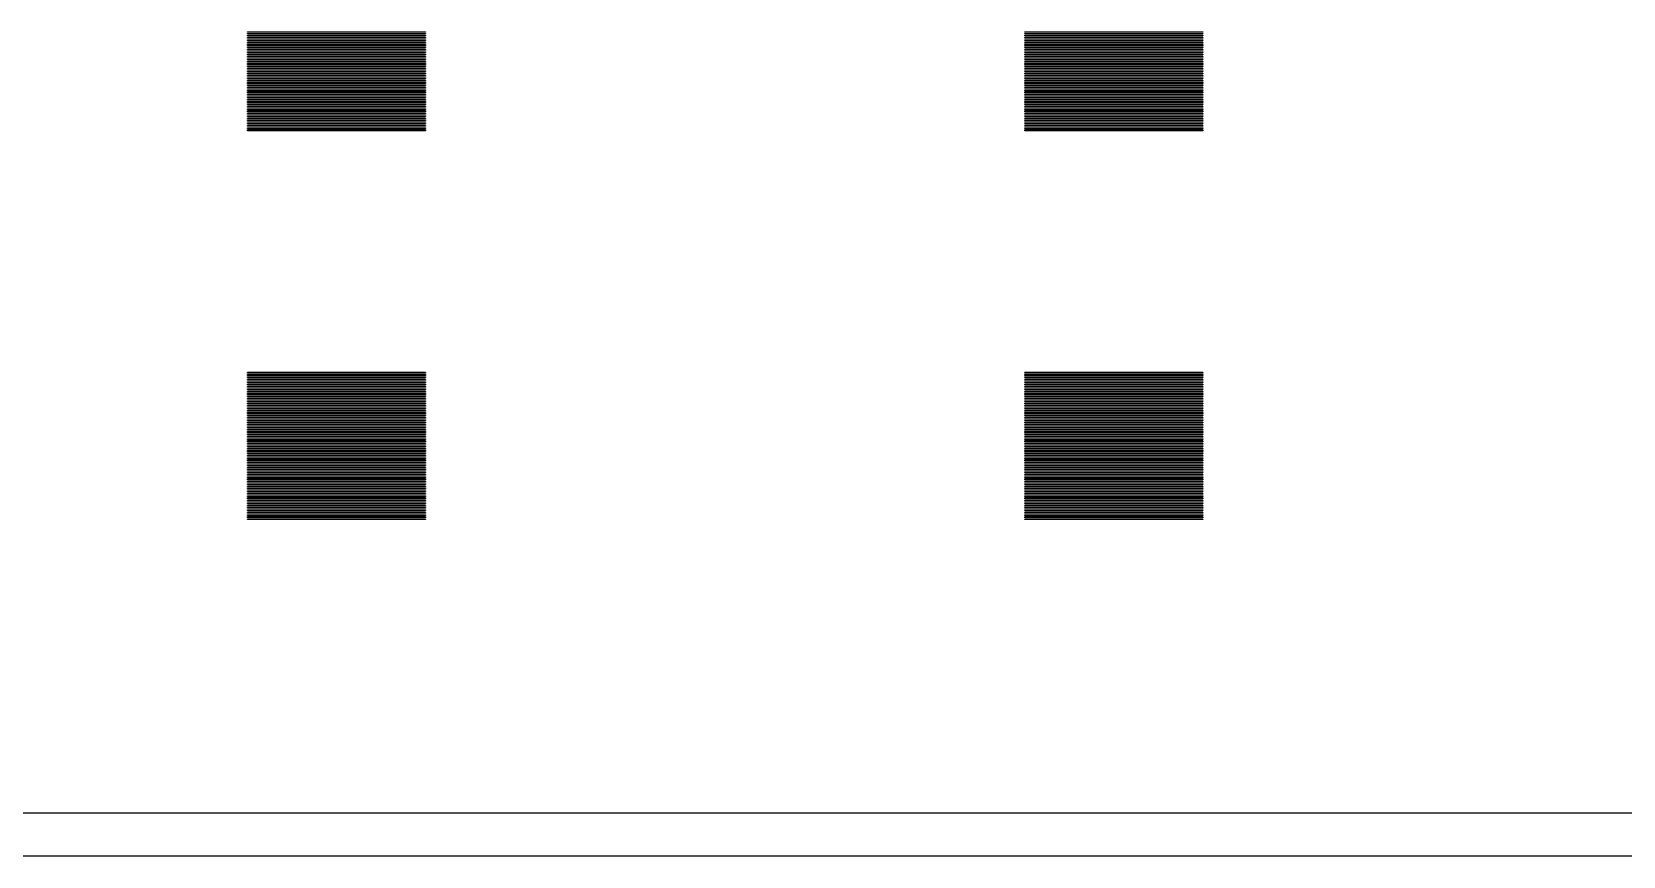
# Model space of a CAD drawing. Extents: x -17 to 130, y -40 to 112.
# Drawn here: x 19.95 to 56.79, y -5 to 14.09 of the extents above; entities that cross this region are included whole.
import ezdxf

# ---------------------------------------------------------------- set-up
doc = ezdxf.new("R2010")
doc.units = 0

msp = doc.modelspace()

# ---------------------------------------------------------------- linework, layer by layer
for p, q in [((24.94, 14.075), (24.94, 14.085)), ((24.94, 14.085), (29.06, 14.085)), ((29.06, 14.075), (24.94, 14.075)), ((24.94, 14.035), (24.94, 14.045)), ((24.94, 14.045), (29.06, 14.045)), ((29.06, 14.035), (24.94, 14.035)), ((24.94, 13.995), (24.94, 14.005)), ((24.94, 14.005), (29.06, 14.005)), ((29.06, 14.085), (29.06, 14.075)), ((29.06, 14.045), (29.06, 14.035)), ((29.06, 14.005), (29.06, 13.995)), ((42.94, 14.075), (42.94, 14.085)), ((42.94, 14.085), (47.06, 14.085)), ((47.06, 14.075), (42.94, 14.075)), ((42.94, 14.035), (42.94, 14.045)), ((42.94, 14.045), (47.06, 14.045)), ((47.06, 14.035), (42.94, 14.035)), ((42.94, 13.995), (42.94, 14.005)), ((42.94, 14.005), (47.06, 14.005)), ((47.06, 14.085), (47.06, 14.075)), ((47.06, 14.045), (47.06, 14.035)), ((47.06, 14.005), (47.06, 13.995)), ((29.06, 13.995), (24.94, 13.995)), ((24.94, 13.955), (24.94, 13.965)), ((24.94, 13.965), (29.06, 13.965)), ((29.06, 13.955), (24.94, 13.955)), ((24.94, 13.915), (24.94, 13.925)), ((24.94, 13.925), (29.06, 13.925)), ((29.06, 13.915), (24.94, 13.915)), ((24.94, 13.875), (24.94, 13.885)), ((24.94, 13.885), (29.06, 13.885)), ((29.06, 13.875), (24.94, 13.875)), ((24.94, 13.835), (24.94, 13.845)), ((24.94, 13.845), (29.06, 13.845)), ((29.06, 13.835), (24.94, 13.835)), ((24.94, 13.795), (24.94, 13.805)), ((24.94, 13.805), (29.06, 13.805)), ((29.06, 13.795), (24.94, 13.795)), ((24.94, 13.755), (24.94, 13.765)), ((24.94, 13.765), (29.06, 13.765)), ((29.06, 13.755), (24.94, 13.755)), ((24.94, 13.715), (24.94, 13.725)), ((24.94, 13.725), (29.06, 13.725)), ((29.06, 13.715), (24.94, 13.715)), ((24.94, 13.675), (24.94, 13.685)), ((24.94, 13.685), (29.06, 13.685)), ((29.06, 13.675), (24.94, 13.675)), ((24.94, 13.635), (24.94, 13.645)), ((24.94, 13.645), (29.06, 13.645)), ((29.06, 13.635), (24.94, 13.635)), ((29.06, 13.965), (29.06, 13.955)), ((29.06, 13.925), (29.06, 13.915)), ((29.06, 13.885), (29.06, 13.875)), ((29.06, 13.845), (29.06, 13.835)), ((29.06, 13.805), (29.06, 13.795)), ((29.06, 13.765), (29.06, 13.755)), ((29.06, 13.725), (29.06, 13.715)), ((29.06, 13.685), (29.06, 13.675)), ((29.06, 13.645), (29.06, 13.635)), ((47.06, 13.995), (42.94, 13.995)), ((42.94, 13.955), (42.94, 13.965)), ((42.94, 13.965), (47.06, 13.965)), ((47.06, 13.955), (42.94, 13.955)), ((42.94, 13.915), (42.94, 13.925)), ((42.94, 13.925), (47.06, 13.925)), ((47.06, 13.915), (42.94, 13.915)), ((42.94, 13.875), (42.94, 13.885)), ((42.94, 13.885), (47.06, 13.885)), ((47.06, 13.875), (42.94, 13.875)), ((42.94, 13.835), (42.94, 13.845)), ((42.94, 13.845), (47.06, 13.845)), ((47.06, 13.835), (42.94, 13.835)), ((42.94, 13.795), (42.94, 13.805)), ((42.94, 13.805), (47.06, 13.805)), ((47.06, 13.795), (42.94, 13.795)), ((42.94, 13.755), (42.94, 13.765)), ((42.94, 13.765), (47.06, 13.765)), ((47.06, 13.755), (42.94, 13.755)), ((42.94, 13.715), (42.94, 13.725)), ((42.94, 13.725), (47.06, 13.725)), ((47.06, 13.715), (42.94, 13.715)), ((42.94, 13.675), (42.94, 13.685)), ((42.94, 13.685), (47.06, 13.685)), ((47.06, 13.675), (42.94, 13.675)), ((42.94, 13.635), (42.94, 13.645)), ((42.94, 13.645), (47.06, 13.645)), ((47.06, 13.635), (42.94, 13.635)), ((47.06, 13.965), (47.06, 13.955)), ((47.06, 13.925), (47.06, 13.915)), ((47.06, 13.885), (47.06, 13.875)), ((47.06, 13.845), (47.06, 13.835)), ((47.06, 13.805), (47.06, 13.795)), ((47.06, 13.765), (47.06, 13.755)), ((47.06, 13.725), (47.06, 13.715)), ((47.06, 13.685), (47.06, 13.675)), ((47.06, 13.645), (47.06, 13.635)), ((24.94, 13.595), (24.94, 13.605)), ((24.94, 13.605), (29.06, 13.605)), ((29.06, 13.595), (24.94, 13.595)), ((24.94, 13.555), (24.94, 13.565)), ((24.94, 13.565), (29.06, 13.565)), ((29.06, 13.555), (24.94, 13.555)), ((24.94, 13.515), (24.94, 13.525)), ((24.94, 13.525), (29.06, 13.525)), ((29.06, 13.515), (24.94, 13.515)), ((24.94, 13.475), (24.94, 13.485)), ((24.94, 13.485), (29.06, 13.485)), ((29.06, 13.475), (24.94, 13.475)), ((24.94, 13.435), (24.94, 13.445)), ((24.94, 13.445), (29.06, 13.445)), ((29.06, 13.435), (24.94, 13.435)), ((24.94, 13.395), (24.94, 13.405)), ((24.94, 13.405), (29.06, 13.405)), ((29.06, 13.395), (24.94, 13.395)), ((24.94, 13.355), (24.94, 13.365)), ((24.94, 13.365), (29.06, 13.365)), ((29.06, 13.355), (24.94, 13.355)), ((24.94, 13.315), (24.94, 13.325)), ((24.94, 13.325), (29.06, 13.325)), ((29.06, 13.315), (24.94, 13.315)), ((24.94, 13.275), (24.94, 13.285)), ((24.94, 13.285), (29.06, 13.285)), ((29.06, 13.275), (24.94, 13.275)), ((29.06, 13.605), (29.06, 13.595)), ((29.06, 13.565), (29.06, 13.555)), ((29.06, 13.525), (29.06, 13.515)), ((29.06, 13.485), (29.06, 13.475)), ((29.06, 13.445), (29.06, 13.435)), ((29.06, 13.405), (29.06, 13.395)), ((29.06, 13.365), (29.06, 13.355)), ((29.06, 13.325), (29.06, 13.315)), ((29.06, 13.285), (29.06, 13.275)), ((42.94, 13.595), (42.94, 13.605)), ((42.94, 13.605), (47.06, 13.605)), ((47.06, 13.595), (42.94, 13.595)), ((42.94, 13.555), (42.94, 13.565)), ((42.94, 13.565), (47.06, 13.565)), ((47.06, 13.555), (42.94, 13.555)), ((42.94, 13.515), (42.94, 13.525)), ((42.94, 13.525), (47.06, 13.525)), ((47.06, 13.515), (42.94, 13.515)), ((42.94, 13.475), (42.94, 13.485)), ((42.94, 13.485), (47.06, 13.485)), ((47.06, 13.475), (42.94, 13.475)), ((42.94, 13.435), (42.94, 13.445)), ((42.94, 13.445), (47.06, 13.445)), ((47.06, 13.435), (42.94, 13.435)), ((42.94, 13.395), (42.94, 13.405)), ((42.94, 13.405), (47.06, 13.405)), ((47.06, 13.395), (42.94, 13.395)), ((42.94, 13.355), (42.94, 13.365)), ((42.94, 13.365), (47.06, 13.365)), ((47.06, 13.355), (42.94, 13.355)), ((42.94, 13.315), (42.94, 13.325)), ((42.94, 13.325), (47.06, 13.325)), ((47.06, 13.315), (42.94, 13.315)), ((42.94, 13.275), (42.94, 13.285)), ((42.94, 13.285), (47.06, 13.285)), ((47.06, 13.275), (42.94, 13.275)), ((47.06, 13.605), (47.06, 13.595)), ((47.06, 13.565), (47.06, 13.555)), ((47.06, 13.525), (47.06, 13.515)), ((47.06, 13.485), (47.06, 13.475)), ((47.06, 13.445), (47.06, 13.435)), ((47.06, 13.405), (47.06, 13.395)), ((47.06, 13.365), (47.06, 13.355)), ((47.06, 13.325), (47.06, 13.315)), ((47.06, 13.285), (47.06, 13.275)), ((24.94, 13.235), (24.94, 13.245)), ((24.94, 13.245), (29.06, 13.245)), ((29.06, 13.235), (24.94, 13.235)), ((24.94, 13.195), (24.94, 13.205)), ((24.94, 13.205), (29.06, 13.205)), ((29.06, 13.195), (24.94, 13.195)), ((24.94, 13.155), (24.94, 13.165)), ((24.94, 13.165), (29.06, 13.165)), ((29.06, 13.155), (24.94, 13.155)), ((24.94, 13.115), (24.94, 13.125)), ((24.94, 13.125), (29.06, 13.125)), ((29.06, 13.115), (24.94, 13.115)), ((24.94, 13.075), (24.94, 13.085)), ((24.94, 13.085), (29.06, 13.085)), ((29.06, 13.075), (24.94, 13.075)), ((24.94, 13.035), (24.94, 13.045)), ((24.94, 13.045), (29.06, 13.045)), ((29.06, 13.035), (24.94, 13.035)), ((24.94, 12.995), (24.94, 13.005)), ((24.94, 13.005), (29.06, 13.005)), ((29.06, 12.995), (24.94, 12.995)), ((24.94, 12.955), (24.94, 12.965)), ((24.94, 12.965), (29.06, 12.965)), ((29.06, 12.955), (24.94, 12.955)), ((24.94, 12.915), (24.94, 12.925)), ((24.94, 12.925), (29.06, 12.925)), ((29.06, 12.915), (24.94, 12.915)), ((29.06, 13.245), (29.06, 13.235)), ((29.06, 13.205), (29.06, 13.195)), ((29.06, 13.165), (29.06, 13.155)), ((29.06, 13.125), (29.06, 13.115)), ((29.06, 13.085), (29.06, 13.075)), ((29.06, 13.045), (29.06, 13.035)), ((29.06, 13.005), (29.06, 12.995)), ((29.06, 12.965), (29.06, 12.955)), ((29.06, 12.925), (29.06, 12.915)), ((42.94, 13.235), (42.94, 13.245)), ((42.94, 13.245), (47.06, 13.245)), ((47.06, 13.235), (42.94, 13.235)), ((42.94, 13.195), (42.94, 13.205)), ((42.94, 13.205), (47.06, 13.205)), ((47.06, 13.195), (42.94, 13.195)), ((42.94, 13.155), (42.94, 13.165)), ((42.94, 13.165), (47.06, 13.165)), ((47.06, 13.155), (42.94, 13.155)), ((42.94, 13.115), (42.94, 13.125)), ((42.94, 13.125), (47.06, 13.125)), ((47.06, 13.115), (42.94, 13.115)), ((42.94, 13.075), (42.94, 13.085)), ((42.94, 13.085), (47.06, 13.085)), ((47.06, 13.075), (42.94, 13.075)), ((42.94, 13.035), (42.94, 13.045)), ((42.94, 13.045), (47.06, 13.045)), ((47.06, 13.035), (42.94, 13.035)), ((42.94, 12.995), (42.94, 13.005)), ((42.94, 13.005), (47.06, 13.005)), ((47.06, 12.995), (42.94, 12.995)), ((42.94, 12.955), (42.94, 12.965)), ((42.94, 12.965), (47.06, 12.965)), ((47.06, 12.955), (42.94, 12.955)), ((42.94, 12.915), (42.94, 12.925)), ((42.94, 12.925), (47.06, 12.925)), ((47.06, 12.915), (42.94, 12.915)), ((47.06, 13.245), (47.06, 13.235)), ((47.06, 13.205), (47.06, 13.195)), ((47.06, 13.165), (47.06, 13.155)), ((47.06, 13.125), (47.06, 13.115)), ((47.06, 13.085), (47.06, 13.075)), ((47.06, 13.045), (47.06, 13.035)), ((47.06, 13.005), (47.06, 12.995)), ((47.06, 12.965), (47.06, 12.955)), ((47.06, 12.925), (47.06, 12.915)), ((24.94, 12.875), (24.94, 12.885)), ((24.94, 12.885), (29.06, 12.885)), ((29.06, 12.875), (24.94, 12.875)), ((24.94, 12.835), (24.94, 12.845)), ((24.94, 12.845), (29.06, 12.845)), ((29.06, 12.835), (24.94, 12.835)), ((24.94, 12.795), (24.94, 12.805)), ((24.94, 12.805), (29.06, 12.805)), ((29.06, 12.795), (24.94, 12.795)), ((24.94, 12.755), (24.94, 12.765)), ((24.94, 12.765), (29.06, 12.765)), ((29.06, 12.755), (24.94, 12.755)), ((24.94, 12.715), (24.94, 12.725)), ((24.94, 12.725), (29.06, 12.725)), ((29.06, 12.715), (24.94, 12.715)), ((24.94, 12.675), (24.94, 12.685)), ((24.94, 12.685), (29.06, 12.685)), ((29.06, 12.675), (24.94, 12.675)), ((24.94, 12.635), (24.94, 12.645)), ((24.94, 12.645), (29.06, 12.645)), ((29.06, 12.635), (24.94, 12.635)), ((24.94, 12.595), (24.94, 12.605)), ((24.94, 12.605), (29.06, 12.605)), ((29.06, 12.595), (24.94, 12.595)), ((24.94, 12.555), (24.94, 12.565)), ((24.94, 12.565), (29.06, 12.565)), ((29.06, 12.555), (24.94, 12.555)), ((29.06, 12.885), (29.06, 12.875)), ((29.06, 12.845), (29.06, 12.835)), ((29.06, 12.805), (29.06, 12.795)), ((29.06, 12.765), (29.06, 12.755)), ((29.06, 12.725), (29.06, 12.715)), ((29.06, 12.685), (29.06, 12.675)), ((29.06, 12.645), (29.06, 12.635)), ((29.06, 12.605), (29.06, 12.595)), ((29.06, 12.565), (29.06, 12.555)), ((42.94, 12.875), (42.94, 12.885)), ((42.94, 12.885), (47.06, 12.885)), ((47.06, 12.875), (42.94, 12.875)), ((42.94, 12.835), (42.94, 12.845)), ((42.94, 12.845), (47.06, 12.845)), ((47.06, 12.835), (42.94, 12.835)), ((42.94, 12.795), (42.94, 12.805)), ((42.94, 12.805), (47.06, 12.805)), ((47.06, 12.795), (42.94, 12.795)), ((42.94, 12.755), (42.94, 12.765)), ((42.94, 12.765), (47.06, 12.765)), ((47.06, 12.755), (42.94, 12.755)), ((42.94, 12.715), (42.94, 12.725)), ((42.94, 12.725), (47.06, 12.725)), ((47.06, 12.715), (42.94, 12.715)), ((42.94, 12.675), (42.94, 12.685)), ((42.94, 12.685), (47.06, 12.685)), ((47.06, 12.675), (42.94, 12.675)), ((42.94, 12.635), (42.94, 12.645)), ((42.94, 12.645), (47.06, 12.645)), ((47.06, 12.635), (42.94, 12.635)), ((42.94, 12.595), (42.94, 12.605)), ((42.94, 12.605), (47.06, 12.605)), ((47.06, 12.595), (42.94, 12.595)), ((42.94, 12.555), (42.94, 12.565)), ((42.94, 12.565), (47.06, 12.565)), ((47.06, 12.555), (42.94, 12.555)), ((47.06, 12.885), (47.06, 12.875)), ((47.06, 12.845), (47.06, 12.835)), ((47.06, 12.805), (47.06, 12.795)), ((47.06, 12.765), (47.06, 12.755)), ((47.06, 12.725), (47.06, 12.715)), ((47.06, 12.685), (47.06, 12.675)), ((47.06, 12.645), (47.06, 12.635)), ((47.06, 12.605), (47.06, 12.595)), ((47.06, 12.565), (47.06, 12.555)), ((24.94, 12.515), (24.94, 12.525)), ((24.94, 12.525), (29.06, 12.525)), ((29.06, 12.515), (24.94, 12.515)), ((24.94, 12.475), (24.94, 12.485)), ((24.94, 12.485), (29.06, 12.485)), ((29.06, 12.475), (24.94, 12.475)), ((24.94, 12.435), (24.94, 12.445)), ((24.94, 12.445), (29.06, 12.445)), ((29.06, 12.435), (24.94, 12.435)), ((24.94, 12.395), (24.94, 12.405)), ((24.94, 12.405), (29.06, 12.405)), ((29.06, 12.395), (24.94, 12.395)), ((24.94, 12.355), (24.94, 12.365)), ((24.94, 12.365), (29.06, 12.365)), ((29.06, 12.355), (24.94, 12.355)), ((24.94, 12.315), (24.94, 12.325)), ((24.94, 12.325), (29.06, 12.325)), ((29.06, 12.315), (24.94, 12.315)), ((24.94, 12.275), (24.94, 12.285)), ((24.94, 12.285), (29.06, 12.285)), ((29.06, 12.275), (24.94, 12.275)), ((24.94, 12.235), (24.94, 12.245)), ((24.94, 12.245), (29.06, 12.245)), ((29.06, 12.235), (24.94, 12.235)), ((24.94, 12.195), (24.94, 12.205)), ((24.94, 12.205), (29.06, 12.205)), ((29.06, 12.195), (24.94, 12.195)), ((24.94, 12.155), (24.94, 12.165)), ((24.94, 12.165), (29.06, 12.165)), ((29.06, 12.525), (29.06, 12.515)), ((29.06, 12.485), (29.06, 12.475)), ((29.06, 12.445), (29.06, 12.435)), ((29.06, 12.405), (29.06, 12.395)), ((29.06, 12.365), (29.06, 12.355)), ((29.06, 12.325), (29.06, 12.315)), ((29.06, 12.285), (29.06, 12.275)), ((29.06, 12.245), (29.06, 12.235)), ((29.06, 12.205), (29.06, 12.195)), ((29.06, 12.165), (29.06, 12.155)), ((42.94, 12.515), (42.94, 12.525)), ((42.94, 12.525), (47.06, 12.525)), ((47.06, 12.515), (42.94, 12.515)), ((42.94, 12.475), (42.94, 12.485)), ((42.94, 12.485), (47.06, 12.485)), ((47.06, 12.475), (42.94, 12.475)), ((42.94, 12.435), (42.94, 12.445)), ((42.94, 12.445), (47.06, 12.445)), ((47.06, 12.435), (42.94, 12.435)), ((42.94, 12.395), (42.94, 12.405)), ((42.94, 12.405), (47.06, 12.405)), ((47.06, 12.395), (42.94, 12.395)), ((42.94, 12.355), (42.94, 12.365)), ((42.94, 12.365), (47.06, 12.365)), ((47.06, 12.355), (42.94, 12.355)), ((42.94, 12.315), (42.94, 12.325)), ((42.94, 12.325), (47.06, 12.325)), ((47.06, 12.315), (42.94, 12.315)), ((42.94, 12.275), (42.94, 12.285)), ((42.94, 12.285), (47.06, 12.285)), ((47.06, 12.275), (42.94, 12.275)), ((42.94, 12.235), (42.94, 12.245)), ((42.94, 12.245), (47.06, 12.245)), ((47.06, 12.235), (42.94, 12.235)), ((42.94, 12.195), (42.94, 12.205)), ((42.94, 12.205), (47.06, 12.205)), ((47.06, 12.195), (42.94, 12.195)), ((42.94, 12.155), (42.94, 12.165)), ((42.94, 12.165), (47.06, 12.165)), ((47.06, 12.525), (47.06, 12.515)), ((47.06, 12.485), (47.06, 12.475)), ((47.06, 12.445), (47.06, 12.435)), ((47.06, 12.405), (47.06, 12.395)), ((47.06, 12.365), (47.06, 12.355)), ((47.06, 12.325), (47.06, 12.315)), ((47.06, 12.285), (47.06, 12.275)), ((47.06, 12.245), (47.06, 12.235)), ((47.06, 12.205), (47.06, 12.195)), ((47.06, 12.165), (47.06, 12.155)), ((29.06, 12.155), (24.94, 12.155)), ((24.94, 12.115), (24.94, 12.125)), ((24.94, 12.125), (29.06, 12.125)), ((29.06, 12.115), (24.94, 12.115)), ((24.94, 12.075), (24.94, 12.085)), ((24.94, 12.085), (29.06, 12.085)), ((29.06, 12.075), (24.94, 12.075)), ((24.94, 12.035), (24.94, 12.045)), ((24.94, 12.045), (29.06, 12.045)), ((29.06, 12.035), (24.94, 12.035)), ((24.94, 11.995), (24.94, 12.005)), ((24.94, 12.005), (29.06, 12.005)), ((29.06, 11.995), (24.94, 11.995)), ((24.94, 11.955), (24.94, 11.965)), ((24.94, 11.965), (29.06, 11.965)), ((29.06, 11.955), (24.94, 11.955)), ((24.94, 11.915), (24.94, 11.925)), ((24.94, 11.925), (29.06, 11.925)), ((29.06, 11.915), (24.94, 11.915)), ((24.94, 11.875), (24.94, 11.885)), ((24.94, 11.885), (29.06, 11.885)), ((29.06, 11.875), (24.94, 11.875)), ((24.94, 11.835), (24.94, 11.845)), ((24.94, 11.845), (29.06, 11.845)), ((29.06, 11.835), (24.94, 11.835)), ((24.94, 11.795), (24.94, 11.805)), ((24.94, 11.805), (29.06, 11.805)), ((29.06, 11.795), (24.94, 11.795)), ((29.06, 12.125), (29.06, 12.115)), ((29.06, 12.085), (29.06, 12.075)), ((29.06, 12.045), (29.06, 12.035)), ((29.06, 12.005), (29.06, 11.995)), ((29.06, 11.965), (29.06, 11.955)), ((29.06, 11.925), (29.06, 11.915)), ((29.06, 11.885), (29.06, 11.875)), ((29.06, 11.845), (29.06, 11.835)), ((29.06, 11.805), (29.06, 11.795)), ((47.06, 12.155), (42.94, 12.155)), ((42.94, 12.115), (42.94, 12.125)), ((42.94, 12.125), (47.06, 12.125)), ((47.06, 12.115), (42.94, 12.115)), ((42.94, 12.075), (42.94, 12.085)), ((42.94, 12.085), (47.06, 12.085)), ((47.06, 12.075), (42.94, 12.075)), ((42.94, 12.035), (42.94, 12.045)), ((42.94, 12.045), (47.06, 12.045)), ((47.06, 12.035), (42.94, 12.035)), ((42.94, 11.995), (42.94, 12.005)), ((42.94, 12.005), (47.06, 12.005)), ((47.06, 11.995), (42.94, 11.995)), ((42.94, 11.955), (42.94, 11.965)), ((42.94, 11.965), (47.06, 11.965)), ((47.06, 11.955), (42.94, 11.955)), ((42.94, 11.915), (42.94, 11.925)), ((42.94, 11.925), (47.06, 11.925)), ((47.06, 11.915), (42.94, 11.915)), ((42.94, 11.875), (42.94, 11.885)), ((42.94, 11.885), (47.06, 11.885)), ((47.06, 11.875), (42.94, 11.875)), ((42.94, 11.835), (42.94, 11.845)), ((42.94, 11.845), (47.06, 11.845)), ((47.06, 11.835), (42.94, 11.835)), ((42.94, 11.795), (42.94, 11.805)), ((42.94, 11.805), (47.06, 11.805)), ((47.06, 11.795), (42.94, 11.795)), ((47.06, 12.125), (47.06, 12.115)), ((47.06, 12.085), (47.06, 12.075)), ((47.06, 12.045), (47.06, 12.035)), ((47.06, 12.005), (47.06, 11.995)), ((47.06, 11.965), (47.06, 11.955)), ((47.06, 11.925), (47.06, 11.915)), ((47.06, 11.885), (47.06, 11.875)), ((47.06, 11.845), (47.06, 11.835)), ((47.06, 11.805), (47.06, 11.795)), ((24.94, 6.19499), (24.94, 6.20499)), ((24.94, 6.20499), (29.06, 6.20499)), ((29.06, 6.19499), (24.94, 6.19499)), ((24.94, 6.155), (24.94, 6.16499)), ((24.94, 6.16499), (29.06, 6.16499)), ((29.06, 6.155), (24.94, 6.155)), ((24.94, 6.11499), (24.94, 6.125)), ((24.94, 6.125), (29.06, 6.125)), ((29.06, 6.11499), (24.94, 6.11499)), ((24.94, 6.075), (24.94, 6.08499)), ((24.94, 6.08499), (29.06, 6.08499)), ((29.06, 6.075), (24.94, 6.075)), ((24.94, 6.03499), (24.94, 6.045)), ((24.94, 6.045), (29.06, 6.045)), ((29.06, 6.03499), (24.94, 6.03499)), ((24.94, 5.995), (24.94, 6.00499)), ((24.94, 6.00499), (29.06, 6.00499)), ((29.06, 5.995), (24.94, 5.995)), ((24.94, 5.95499), (24.94, 5.965)), ((24.94, 5.965), (29.06, 5.965)), ((29.06, 5.95499), (24.94, 5.95499)), ((24.94, 5.91499), (24.94, 5.92499)), ((24.94, 5.92499), (29.06, 5.92499)), ((29.06, 5.91499), (24.94, 5.91499)), ((29.06, 6.20499), (29.06, 6.19499)), ((29.06, 6.16499), (29.06, 6.155)), ((29.06, 6.125), (29.06, 6.11499)), ((29.06, 6.08499), (29.06, 6.075)), ((29.06, 6.045), (29.06, 6.03499)), ((29.06, 6.00499), (29.06, 5.995)), ((29.06, 5.965), (29.06, 5.95499)), ((29.06, 5.92499), (29.06, 5.91499)), ((42.94, 6.19499), (42.94, 6.20499)), ((42.94, 6.20499), (47.06, 6.20499)), ((47.06, 6.19499), (42.94, 6.19499)), ((42.94, 6.155), (42.94, 6.16499)), ((42.94, 6.16499), (47.06, 6.16499)), ((47.06, 6.155), (42.94, 6.155)), ((42.94, 6.11499), (42.94, 6.125)), ((42.94, 6.125), (47.06, 6.125)), ((47.06, 6.11499), (42.94, 6.11499)), ((42.94, 6.075), (42.94, 6.08499)), ((42.94, 6.08499), (47.06, 6.08499)), ((47.06, 6.075), (42.94, 6.075)), ((42.94, 6.03499), (42.94, 6.045)), ((42.94, 6.045), (47.06, 6.045)), ((47.06, 6.03499), (42.94, 6.03499)), ((42.94, 5.995), (42.94, 6.00499)), ((42.94, 6.00499), (47.06, 6.00499)), ((47.06, 5.995), (42.94, 5.995)), ((42.94, 5.95499), (42.94, 5.965)), ((42.94, 5.965), (47.06, 5.965)), ((47.06, 5.95499), (42.94, 5.95499)), ((42.94, 5.91499), (42.94, 5.92499)), ((42.94, 5.92499), (47.06, 5.92499)), ((47.06, 5.91499), (42.94, 5.91499)), ((47.06, 6.20499), (47.06, 6.19499)), ((47.06, 6.16499), (47.06, 6.155)), ((47.06, 6.125), (47.06, 6.11499)), ((47.06, 6.08499), (47.06, 6.075)), ((47.06, 6.045), (47.06, 6.03499)), ((47.06, 6.00499), (47.06, 5.995)), ((47.06, 5.965), (47.06, 5.95499)), ((47.06, 5.92499), (47.06, 5.91499)), ((24.94, 5.875), (24.94, 5.88499)), ((24.94, 5.88499), (29.06, 5.88499)), ((29.06, 5.875), (24.94, 5.875)), ((24.94, 5.83499), (24.94, 5.84499)), ((24.94, 5.84499), (29.06, 5.84499)), ((29.06, 5.83499), (24.94, 5.83499)), ((24.94, 5.795), (24.94, 5.80499)), ((24.94, 5.80499), (29.06, 5.80499)), ((29.06, 5.795), (24.94, 5.795)), ((24.94, 5.75499), (24.94, 5.765)), ((24.94, 5.765), (29.06, 5.765)), ((29.06, 5.75499), (24.94, 5.75499)), ((24.94, 5.715), (24.94, 5.72499)), ((24.94, 5.72499), (29.06, 5.72499)), ((29.06, 5.715), (24.94, 5.715)), ((24.94, 5.67499), (24.94, 5.685)), ((24.94, 5.685), (29.06, 5.685)), ((29.06, 5.67499), (24.94, 5.67499)), ((24.94, 5.63499), (24.94, 5.64499)), ((24.94, 5.64499), (29.06, 5.64499)), ((29.06, 5.63499), (24.94, 5.63499)), ((24.94, 5.59499), (24.94, 5.605)), ((24.94, 5.605), (29.06, 5.605)), ((29.06, 5.59499), (24.94, 5.59499)), ((24.94, 5.55499), (24.94, 5.56499)), ((24.94, 5.56499), (29.06, 5.56499)), ((29.06, 5.55499), (24.94, 5.55499)), ((29.06, 5.88499), (29.06, 5.875)), ((29.06, 5.84499), (29.06, 5.83499)), ((29.06, 5.80499), (29.06, 5.795)), ((29.06, 5.765), (29.06, 5.75499)), ((29.06, 5.72499), (29.06, 5.715)), ((29.06, 5.685), (29.06, 5.67499)), ((29.06, 5.64499), (29.06, 5.63499)), ((29.06, 5.605), (29.06, 5.59499)), ((29.06, 5.56499), (29.06, 5.55499)), ((42.94, 5.875), (42.94, 5.88499)), ((42.94, 5.88499), (47.06, 5.88499)), ((47.06, 5.875), (42.94, 5.875)), ((42.94, 5.83499), (42.94, 5.84499)), ((42.94, 5.84499), (47.06, 5.84499)), ((47.06, 5.83499), (42.94, 5.83499)), ((42.94, 5.795), (42.94, 5.80499)), ((42.94, 5.80499), (47.06, 5.80499)), ((47.06, 5.795), (42.94, 5.795)), ((42.94, 5.75499), (42.94, 5.765)), ((42.94, 5.765), (47.06, 5.765)), ((47.06, 5.75499), (42.94, 5.75499)), ((42.94, 5.715), (42.94, 5.72499)), ((42.94, 5.72499), (47.06, 5.72499)), ((47.06, 5.715), (42.94, 5.715)), ((42.94, 5.67499), (42.94, 5.685)), ((42.94, 5.685), (47.06, 5.685)), ((47.06, 5.67499), (42.94, 5.67499)), ((42.94, 5.63499), (42.94, 5.64499)), ((42.94, 5.64499), (47.06, 5.64499)), ((47.06, 5.63499), (42.94, 5.63499)), ((42.94, 5.59499), (42.94, 5.605)), ((42.94, 5.605), (47.06, 5.605)), ((47.06, 5.59499), (42.94, 5.59499)), ((42.94, 5.55499), (42.94, 5.56499)), ((42.94, 5.56499), (47.06, 5.56499)), ((47.06, 5.55499), (42.94, 5.55499)), ((47.06, 5.88499), (47.06, 5.875)), ((47.06, 5.84499), (47.06, 5.83499)), ((47.06, 5.80499), (47.06, 5.795)), ((47.06, 5.765), (47.06, 5.75499)), ((47.06, 5.72499), (47.06, 5.715)), ((47.06, 5.685), (47.06, 5.67499)), ((47.06, 5.64499), (47.06, 5.63499)), ((47.06, 5.605), (47.06, 5.59499)), ((47.06, 5.56499), (47.06, 5.55499)), ((24.94, 5.515), (24.94, 5.52499)), ((24.94, 5.52499), (29.06, 5.52499)), ((29.06, 5.515), (24.94, 5.515)), ((24.94, 5.47499), (24.94, 5.48499)), ((24.94, 5.48499), (29.06, 5.48499)), ((29.06, 5.47499), (24.94, 5.47499)), ((24.94, 5.435), (24.94, 5.44499)), ((24.94, 5.44499), (29.06, 5.44499)), ((29.06, 5.435), (24.94, 5.435)), ((24.94, 5.39499), (24.94, 5.405)), ((24.94, 5.405), (29.06, 5.405)), ((29.06, 5.39499), (24.94, 5.39499)), ((24.94, 5.355), (24.94, 5.36499)), ((24.94, 5.36499), (29.06, 5.36499)), ((29.06, 5.355), (24.94, 5.355)), ((24.94, 5.31499), (24.94, 5.325)), ((24.94, 5.325), (29.06, 5.325)), ((29.06, 5.31499), (24.94, 5.31499)), ((24.94, 5.27499), (24.94, 5.28499)), ((24.94, 5.28499), (29.06, 5.28499)), ((29.06, 5.27499), (24.94, 5.27499)), ((24.94, 5.23499), (24.94, 5.245)), ((24.94, 5.245), (29.06, 5.245)), ((29.06, 5.23499), (24.94, 5.23499)), ((24.94, 5.19499), (24.94, 5.20499)), ((24.94, 5.20499), (29.06, 5.20499)), ((29.06, 5.19499), (24.94, 5.19499)), ((24.94, 5.155), (24.94, 5.16499)), ((24.94, 5.16499), (29.06, 5.16499)), ((29.06, 5.52499), (29.06, 5.515)), ((29.06, 5.48499), (29.06, 5.47499)), ((29.06, 5.44499), (29.06, 5.435)), ((29.06, 5.405), (29.06, 5.39499)), ((29.06, 5.36499), (29.06, 5.355)), ((29.06, 5.325), (29.06, 5.31499)), ((29.06, 5.28499), (29.06, 5.27499)), ((29.06, 5.245), (29.06, 5.23499)), ((29.06, 5.20499), (29.06, 5.19499)), ((29.06, 5.16499), (29.06, 5.155)), ((42.94, 5.515), (42.94, 5.52499)), ((42.94, 5.52499), (47.06, 5.52499)), ((47.06, 5.515), (42.94, 5.515)), ((42.94, 5.47499), (42.94, 5.48499)), ((42.94, 5.48499), (47.06, 5.48499)), ((47.06, 5.47499), (42.94, 5.47499)), ((42.94, 5.435), (42.94, 5.44499)), ((42.94, 5.44499), (47.06, 5.44499)), ((47.06, 5.435), (42.94, 5.435)), ((42.94, 5.39499), (42.94, 5.405)), ((42.94, 5.405), (47.06, 5.405)), ((47.06, 5.39499), (42.94, 5.39499)), ((42.94, 5.355), (42.94, 5.36499)), ((42.94, 5.36499), (47.06, 5.36499)), ((47.06, 5.355), (42.94, 5.355)), ((42.94, 5.31499), (42.94, 5.325)), ((42.94, 5.325), (47.06, 5.325)), ((47.06, 5.31499), (42.94, 5.31499)), ((42.94, 5.27499), (42.94, 5.28499)), ((42.94, 5.28499), (47.06, 5.28499)), ((47.06, 5.27499), (42.94, 5.27499)), ((42.94, 5.23499), (42.94, 5.245)), ((42.94, 5.245), (47.06, 5.245)), ((47.06, 5.23499), (42.94, 5.23499)), ((42.94, 5.19499), (42.94, 5.20499)), ((42.94, 5.20499), (47.06, 5.20499)), ((47.06, 5.19499), (42.94, 5.19499)), ((42.94, 5.155), (42.94, 5.16499)), ((42.94, 5.16499), (47.06, 5.16499)), ((47.06, 5.52499), (47.06, 5.515)), ((47.06, 5.48499), (47.06, 5.47499)), ((47.06, 5.44499), (47.06, 5.435)), ((47.06, 5.405), (47.06, 5.39499)), ((47.06, 5.36499), (47.06, 5.355)), ((47.06, 5.325), (47.06, 5.31499)), ((47.06, 5.28499), (47.06, 5.27499)), ((47.06, 5.245), (47.06, 5.23499)), ((47.06, 5.20499), (47.06, 5.19499)), ((47.06, 5.16499), (47.06, 5.155)), ((29.06, 5.155), (24.94, 5.155)), ((24.94, 5.11499), (24.94, 5.125)), ((24.94, 5.125), (29.06, 5.125)), ((29.06, 5.11499), (24.94, 5.11499)), ((24.94, 5.075), (24.94, 5.08499)), ((24.94, 5.08499), (29.06, 5.08499)), ((29.06, 5.075), (24.94, 5.075)), ((24.94, 5.03499), (24.94, 5.045)), ((24.94, 5.045), (29.06, 5.045)), ((29.06, 5.03499), (24.94, 5.03499)), ((24.94, 4.995), (24.94, 5.00499)), ((24.94, 5.00499), (29.06, 5.00499)), ((29.06, 4.995), (24.94, 4.995)), ((24.94, 4.95499), (24.94, 4.965)), ((24.94, 4.965), (29.06, 4.965)), ((29.06, 4.95499), (24.94, 4.95499)), ((24.94, 4.91499), (24.94, 4.92499)), ((24.94, 4.92499), (29.06, 4.92499)), ((29.06, 4.91499), (24.94, 4.91499)), ((24.94, 4.875), (24.94, 4.88499)), ((24.94, 4.88499), (29.06, 4.88499)), ((29.06, 4.875), (24.94, 4.875)), ((24.94, 4.83499), (24.94, 4.84499)), ((24.94, 4.84499), (29.06, 4.84499)), ((29.06, 4.83499), (24.94, 4.83499)), ((24.94, 4.795), (24.94, 4.80499)), ((24.94, 4.80499), (29.06, 4.80499)), ((29.06, 4.795), (24.94, 4.795)), ((29.06, 5.125), (29.06, 5.11499)), ((29.06, 5.08499), (29.06, 5.075)), ((29.06, 5.045), (29.06, 5.03499)), ((29.06, 5.00499), (29.06, 4.995)), ((29.06, 4.965), (29.06, 4.95499)), ((29.06, 4.92499), (29.06, 4.91499)), ((29.06, 4.88499), (29.06, 4.875)), ((29.06, 4.84499), (29.06, 4.83499)), ((29.06, 4.80499), (29.06, 4.795)), ((47.06, 5.155), (42.94, 5.155)), ((42.94, 5.11499), (42.94, 5.125)), ((42.94, 5.125), (47.06, 5.125)), ((47.06, 5.11499), (42.94, 5.11499)), ((42.94, 5.075), (42.94, 5.08499)), ((42.94, 5.08499), (47.06, 5.08499)), ((47.06, 5.075), (42.94, 5.075)), ((42.94, 5.03499), (42.94, 5.045)), ((42.94, 5.045), (47.06, 5.045)), ((47.06, 5.03499), (42.94, 5.03499)), ((42.94, 4.995), (42.94, 5.00499)), ((42.94, 5.00499), (47.06, 5.00499)), ((47.06, 4.995), (42.94, 4.995)), ((42.94, 4.95499), (42.94, 4.965)), ((42.94, 4.965), (47.06, 4.965)), ((47.06, 4.95499), (42.94, 4.95499)), ((42.94, 4.91499), (42.94, 4.92499)), ((42.94, 4.92499), (47.06, 4.92499)), ((47.06, 4.91499), (42.94, 4.91499)), ((42.94, 4.875), (42.94, 4.88499)), ((42.94, 4.88499), (47.06, 4.88499)), ((47.06, 4.875), (42.94, 4.875)), ((42.94, 4.83499), (42.94, 4.84499)), ((42.94, 4.84499), (47.06, 4.84499)), ((47.06, 4.83499), (42.94, 4.83499)), ((42.94, 4.795), (42.94, 4.80499)), ((42.94, 4.80499), (47.06, 4.80499)), ((47.06, 4.795), (42.94, 4.795)), ((47.06, 5.125), (47.06, 5.11499)), ((47.06, 5.08499), (47.06, 5.075)), ((47.06, 5.045), (47.06, 5.03499)), ((47.06, 5.00499), (47.06, 4.995)), ((47.06, 4.965), (47.06, 4.95499)), ((47.06, 4.92499), (47.06, 4.91499)), ((47.06, 4.88499), (47.06, 4.875)), ((47.06, 4.84499), (47.06, 4.83499)), ((47.06, 4.80499), (47.06, 4.795)), ((24.94, 4.75499), (24.94, 4.765)), ((24.94, 4.765), (29.06, 4.765)), ((29.06, 4.75499), (24.94, 4.75499)), ((24.94, 4.715), (24.94, 4.72499)), ((24.94, 4.72499), (29.06, 4.72499)), ((29.06, 4.715), (24.94, 4.715)), ((24.94, 4.67499), (24.94, 4.685)), ((24.94, 4.685), (29.06, 4.685)), ((29.06, 4.67499), (24.94, 4.67499)), ((24.94, 4.63499), (24.94, 4.64499)), ((24.94, 4.64499), (29.06, 4.64499)), ((29.06, 4.63499), (24.94, 4.63499)), ((24.94, 4.59499), (24.94, 4.605)), ((24.94, 4.605), (29.06, 4.605)), ((29.06, 4.59499), (24.94, 4.59499)), ((24.94, 4.55499), (24.94, 4.56499)), ((24.94, 4.56499), (29.06, 4.56499)), ((29.06, 4.55499), (24.94, 4.55499)), ((24.94, 4.515), (24.94, 4.52499)), ((24.94, 4.52499), (29.06, 4.52499)), ((29.06, 4.515), (24.94, 4.515)), ((24.94, 4.47501), (24.94, 4.485)), ((24.94, 4.485), (29.06, 4.485)), ((29.06, 4.47501), (24.94, 4.47501)), ((24.94, 4.43501), (24.94, 4.44501)), ((24.94, 4.44501), (29.06, 4.44501)), ((29.06, 4.43501), (24.94, 4.43501)), ((29.06, 4.765), (29.06, 4.75499)), ((29.06, 4.72499), (29.06, 4.715)), ((29.06, 4.685), (29.06, 4.67499)), ((29.06, 4.64499), (29.06, 4.63499)), ((29.06, 4.605), (29.06, 4.59499)), ((29.06, 4.56499), (29.06, 4.55499)), ((29.06, 4.52499), (29.06, 4.515)), ((29.06, 4.485), (29.06, 4.47501)), ((29.06, 4.44501), (29.06, 4.43501)), ((42.94, 4.75499), (42.94, 4.765)), ((42.94, 4.765), (47.06, 4.765)), ((47.06, 4.75499), (42.94, 4.75499)), ((42.94, 4.715), (42.94, 4.72499)), ((42.94, 4.72499), (47.06, 4.72499)), ((47.06, 4.715), (42.94, 4.715)), ((42.94, 4.67499), (42.94, 4.685)), ((42.94, 4.685), (47.06, 4.685)), ((47.06, 4.67499), (42.94, 4.67499)), ((42.94, 4.63499), (42.94, 4.64499)), ((42.94, 4.64499), (47.06, 4.64499)), ((47.06, 4.63499), (42.94, 4.63499)), ((42.94, 4.59499), (42.94, 4.605)), ((42.94, 4.605), (47.06, 4.605)), ((47.06, 4.59499), (42.94, 4.59499)), ((42.94, 4.55499), (42.94, 4.56499)), ((42.94, 4.56499), (47.06, 4.56499)), ((47.06, 4.55499), (42.94, 4.55499)), ((42.94, 4.515), (42.94, 4.52499)), ((42.94, 4.52499), (47.06, 4.52499)), ((47.06, 4.515), (42.94, 4.515)), ((42.94, 4.47501), (42.94, 4.485)), ((42.94, 4.485), (47.06, 4.485)), ((47.06, 4.47501), (42.94, 4.47501)), ((42.94, 4.43501), (42.94, 4.44501)), ((42.94, 4.44501), (47.06, 4.44501)), ((47.06, 4.43501), (42.94, 4.43501)), ((47.06, 4.765), (47.06, 4.75499)), ((47.06, 4.72499), (47.06, 4.715)), ((47.06, 4.685), (47.06, 4.67499)), ((47.06, 4.64499), (47.06, 4.63499)), ((47.06, 4.605), (47.06, 4.59499)), ((47.06, 4.56499), (47.06, 4.55499)), ((47.06, 4.52499), (47.06, 4.515)), ((47.06, 4.485), (47.06, 4.47501)), ((47.06, 4.44501), (47.06, 4.43501)), ((24.94, 4.395), (24.94, 4.40501)), ((24.94, 4.40501), (29.06, 4.40501)), ((29.06, 4.395), (24.94, 4.395)), ((24.94, 4.35501), (24.94, 4.36501)), ((24.94, 4.36501), (29.06, 4.36501)), ((29.06, 4.35501), (24.94, 4.35501)), ((24.94, 4.315), (24.94, 4.32501)), ((24.94, 4.32501), (29.06, 4.32501)), ((29.06, 4.315), (24.94, 4.315)), ((24.94, 4.27501), (24.94, 4.285)), ((24.94, 4.285), (29.06, 4.285)), ((29.06, 4.27501), (24.94, 4.27501)), ((24.94, 4.235), (24.94, 4.24501)), ((24.94, 4.24501), (29.06, 4.24501)), ((29.06, 4.235), (24.94, 4.235)), ((24.94, 4.19501), (24.94, 4.205)), ((24.94, 4.205), (29.06, 4.205)), ((29.06, 4.19501), (24.94, 4.19501)), ((24.94, 4.15501), (24.94, 4.16501)), ((24.94, 4.16501), (29.06, 4.16501)), ((29.06, 4.15501), (24.94, 4.15501)), ((24.94, 4.11501), (24.94, 4.125)), ((24.94, 4.125), (29.06, 4.125)), ((29.06, 4.11501), (24.94, 4.11501)), ((24.94, 4.07501), (24.94, 4.08501)), ((24.94, 4.08501), (29.06, 4.08501)), ((29.06, 4.07501), (24.94, 4.07501)), ((29.06, 4.40501), (29.06, 4.395)), ((29.06, 4.36501), (29.06, 4.35501)), ((29.06, 4.32501), (29.06, 4.315)), ((29.06, 4.285), (29.06, 4.27501)), ((29.06, 4.24501), (29.06, 4.235)), ((29.06, 4.205), (29.06, 4.19501)), ((29.06, 4.16501), (29.06, 4.15501)), ((29.06, 4.125), (29.06, 4.11501)), ((29.06, 4.08501), (29.06, 4.07501)), ((42.94, 4.395), (42.94, 4.40501)), ((42.94, 4.40501), (47.06, 4.40501)), ((47.06, 4.395), (42.94, 4.395)), ((42.94, 4.35501), (42.94, 4.36501)), ((42.94, 4.36501), (47.06, 4.36501)), ((47.06, 4.35501), (42.94, 4.35501)), ((42.94, 4.315), (42.94, 4.32501)), ((42.94, 4.32501), (47.06, 4.32501)), ((47.06, 4.315), (42.94, 4.315)), ((42.94, 4.27501), (42.94, 4.285)), ((42.94, 4.285), (47.06, 4.285)), ((47.06, 4.27501), (42.94, 4.27501)), ((42.94, 4.235), (42.94, 4.24501)), ((42.94, 4.24501), (47.06, 4.24501)), ((47.06, 4.235), (42.94, 4.235)), ((42.94, 4.19501), (42.94, 4.205)), ((42.94, 4.205), (47.06, 4.205)), ((47.06, 4.19501), (42.94, 4.19501)), ((42.94, 4.15501), (42.94, 4.16501)), ((42.94, 4.16501), (47.06, 4.16501)), ((47.06, 4.15501), (42.94, 4.15501)), ((42.94, 4.11501), (42.94, 4.125)), ((42.94, 4.125), (47.06, 4.125)), ((47.06, 4.11501), (42.94, 4.11501)), ((42.94, 4.07501), (42.94, 4.08501)), ((42.94, 4.08501), (47.06, 4.08501)), ((47.06, 4.07501), (42.94, 4.07501)), ((47.06, 4.40501), (47.06, 4.395)), ((47.06, 4.36501), (47.06, 4.35501)), ((47.06, 4.32501), (47.06, 4.315)), ((47.06, 4.285), (47.06, 4.27501)), ((47.06, 4.24501), (47.06, 4.235)), ((47.06, 4.205), (47.06, 4.19501)), ((47.06, 4.16501), (47.06, 4.15501)), ((47.06, 4.125), (47.06, 4.11501)), ((47.06, 4.08501), (47.06, 4.07501)), ((24.94, 4.035), (24.94, 4.04501)), ((24.94, 4.04501), (29.06, 4.04501)), ((29.06, 4.035), (24.94, 4.035)), ((24.94, 3.99501), (24.94, 4.005)), ((24.94, 4.005), (29.06, 4.005)), ((29.06, 3.99501), (24.94, 3.99501)), ((24.94, 3.955), (24.94, 3.96501)), ((24.94, 3.96501), (29.06, 3.96501)), ((29.06, 3.955), (24.94, 3.955)), ((24.94, 3.91501), (24.94, 3.925)), ((24.94, 3.925), (29.06, 3.925)), ((29.06, 3.91501), (24.94, 3.91501)), ((24.94, 3.875), (24.94, 3.88501)), ((24.94, 3.88501), (29.06, 3.88501)), ((29.06, 3.875), (24.94, 3.875)), ((24.94, 3.83501), (24.94, 3.845)), ((24.94, 3.845), (29.06, 3.845)), ((29.06, 3.83501), (24.94, 3.83501)), ((24.94, 3.79501), (24.94, 3.80501)), ((24.94, 3.80501), (29.06, 3.80501)), ((29.06, 3.79501), (24.94, 3.79501)), ((24.94, 3.755), (24.94, 3.76501)), ((24.94, 3.76501), (29.06, 3.76501)), ((29.06, 3.755), (24.94, 3.755)), ((24.94, 3.71501), (24.94, 3.72501)), ((24.94, 3.72501), (29.06, 3.72501)), ((29.06, 3.71501), (24.94, 3.71501)), ((24.94, 3.675), (24.94, 3.68501)), ((24.94, 3.68501), (29.06, 3.68501)), ((29.06, 4.04501), (29.06, 4.035)), ((29.06, 4.005), (29.06, 3.99501)), ((29.06, 3.96501), (29.06, 3.955)), ((29.06, 3.925), (29.06, 3.91501)), ((29.06, 3.88501), (29.06, 3.875)), ((29.06, 3.845), (29.06, 3.83501)), ((29.06, 3.80501), (29.06, 3.79501)), ((29.06, 3.76501), (29.06, 3.755)), ((29.06, 3.72501), (29.06, 3.71501)), ((29.06, 3.68501), (29.06, 3.675)), ((42.94, 4.035), (42.94, 4.04501)), ((42.94, 4.04501), (47.06, 4.04501)), ((47.06, 4.035), (42.94, 4.035)), ((42.94, 3.99501), (42.94, 4.005)), ((42.94, 4.005), (47.06, 4.005)), ((47.06, 3.99501), (42.94, 3.99501)), ((42.94, 3.955), (42.94, 3.96501)), ((42.94, 3.96501), (47.06, 3.96501)), ((47.06, 3.955), (42.94, 3.955)), ((42.94, 3.91501), (42.94, 3.925)), ((42.94, 3.925), (47.06, 3.925)), ((47.06, 3.91501), (42.94, 3.91501)), ((42.94, 3.875), (42.94, 3.88501)), ((42.94, 3.88501), (47.06, 3.88501)), ((47.06, 3.875), (42.94, 3.875)), ((42.94, 3.83501), (42.94, 3.845)), ((42.94, 3.845), (47.06, 3.845)), ((47.06, 3.83501), (42.94, 3.83501)), ((42.94, 3.79501), (42.94, 3.80501)), ((42.94, 3.80501), (47.06, 3.80501)), ((47.06, 3.79501), (42.94, 3.79501)), ((42.94, 3.755), (42.94, 3.76501)), ((42.94, 3.76501), (47.06, 3.76501)), ((47.06, 3.755), (42.94, 3.755)), ((42.94, 3.71501), (42.94, 3.72501)), ((42.94, 3.72501), (47.06, 3.72501)), ((47.06, 3.71501), (42.94, 3.71501)), ((42.94, 3.675), (42.94, 3.68501)), ((42.94, 3.68501), (47.06, 3.68501)), ((47.06, 4.04501), (47.06, 4.035)), ((47.06, 4.005), (47.06, 3.99501)), ((47.06, 3.96501), (47.06, 3.955)), ((47.06, 3.925), (47.06, 3.91501)), ((47.06, 3.88501), (47.06, 3.875)), ((47.06, 3.845), (47.06, 3.83501)), ((47.06, 3.80501), (47.06, 3.79501)), ((47.06, 3.76501), (47.06, 3.755)), ((47.06, 3.72501), (47.06, 3.71501)), ((47.06, 3.68501), (47.06, 3.675)), ((29.06, 3.675), (24.94, 3.675)), ((24.94, 3.63501), (24.94, 3.645)), ((24.94, 3.645), (29.06, 3.645)), ((29.06, 3.63501), (24.94, 3.63501)), ((24.94, 3.595), (24.94, 3.60501)), ((24.94, 3.60501), (29.06, 3.60501)), ((29.06, 3.595), (24.94, 3.595)), ((24.94, 3.55501), (24.94, 3.565)), ((24.94, 3.565), (29.06, 3.565)), ((29.06, 3.55501), (24.94, 3.55501)), ((24.94, 3.51501), (24.94, 3.52501)), ((24.94, 3.52501), (29.06, 3.52501)), ((29.06, 3.51501), (24.94, 3.51501)), ((24.94, 3.47501), (24.94, 3.485)), ((24.94, 3.485), (29.06, 3.485)), ((29.06, 3.47501), (24.94, 3.47501)), ((24.94, 3.43501), (24.94, 3.44501)), ((24.94, 3.44501), (29.06, 3.44501)), ((29.06, 3.43501), (24.94, 3.43501)), ((24.94, 3.395), (24.94, 3.40501)), ((24.94, 3.40501), (29.06, 3.40501)), ((29.06, 3.395), (24.94, 3.395)), ((24.94, 3.35501), (24.94, 3.36501)), ((24.94, 3.36501), (29.06, 3.36501)), ((29.06, 3.35501), (24.94, 3.35501)), ((24.94, 3.315), (24.94, 3.32501)), ((24.94, 3.32501), (29.06, 3.32501)), ((29.06, 3.645), (29.06, 3.63501)), ((29.06, 3.60501), (29.06, 3.595)), ((29.06, 3.565), (29.06, 3.55501)), ((29.06, 3.52501), (29.06, 3.51501)), ((29.06, 3.485), (29.06, 3.47501)), ((29.06, 3.44501), (29.06, 3.43501)), ((29.06, 3.40501), (29.06, 3.395)), ((29.06, 3.36501), (29.06, 3.35501)), ((29.06, 3.32501), (29.06, 3.315)), ((47.06, 3.675), (42.94, 3.675)), ((42.94, 3.63501), (42.94, 3.645)), ((42.94, 3.645), (47.06, 3.645)), ((47.06, 3.63501), (42.94, 3.63501)), ((42.94, 3.595), (42.94, 3.60501)), ((42.94, 3.60501), (47.06, 3.60501)), ((47.06, 3.595), (42.94, 3.595)), ((42.94, 3.55501), (42.94, 3.565)), ((42.94, 3.565), (47.06, 3.565)), ((47.06, 3.55501), (42.94, 3.55501)), ((42.94, 3.51501), (42.94, 3.52501)), ((42.94, 3.52501), (47.06, 3.52501)), ((47.06, 3.51501), (42.94, 3.51501)), ((42.94, 3.47501), (42.94, 3.485)), ((42.94, 3.485), (47.06, 3.485)), ((47.06, 3.47501), (42.94, 3.47501)), ((42.94, 3.43501), (42.94, 3.44501)), ((42.94, 3.44501), (47.06, 3.44501)), ((47.06, 3.43501), (42.94, 3.43501)), ((42.94, 3.395), (42.94, 3.40501)), ((42.94, 3.40501), (47.06, 3.40501)), ((47.06, 3.395), (42.94, 3.395)), ((42.94, 3.35501), (42.94, 3.36501)), ((42.94, 3.36501), (47.06, 3.36501)), ((47.06, 3.35501), (42.94, 3.35501)), ((42.94, 3.315), (42.94, 3.32501)), ((42.94, 3.32501), (47.06, 3.32501)), ((47.06, 3.645), (47.06, 3.63501)), ((47.06, 3.60501), (47.06, 3.595)), ((47.06, 3.565), (47.06, 3.55501)), ((47.06, 3.52501), (47.06, 3.51501)), ((47.06, 3.485), (47.06, 3.47501)), ((47.06, 3.44501), (47.06, 3.43501)), ((47.06, 3.40501), (47.06, 3.395)), ((47.06, 3.36501), (47.06, 3.35501)), ((47.06, 3.32501), (47.06, 3.315)), ((29.06, 3.315), (24.94, 3.315)), ((24.94, 3.27501), (24.94, 3.285)), ((24.94, 3.285), (29.06, 3.285)), ((29.06, 3.27501), (24.94, 3.27501)), ((24.94, 3.235), (24.94, 3.24501)), ((24.94, 3.24501), (29.06, 3.24501)), ((29.06, 3.235), (24.94, 3.235)), ((24.94, 3.19501), (24.94, 3.205)), ((24.94, 3.205), (29.06, 3.205)), ((29.06, 3.19501), (24.94, 3.19501)), ((24.94, 3.15501), (24.94, 3.16501)), ((24.94, 3.16501), (29.06, 3.16501)), ((29.06, 3.15501), (24.94, 3.15501)), ((24.94, 3.11501), (24.94, 3.125)), ((24.94, 3.125), (29.06, 3.125)), ((29.06, 3.11501), (24.94, 3.11501)), ((24.94, 3.07501), (24.94, 3.08501)), ((24.94, 3.08501), (29.06, 3.08501)), ((29.06, 3.07501), (24.94, 3.07501)), ((24.94, 3.035), (24.94, 3.04501)), ((24.94, 3.04501), (29.06, 3.04501)), ((29.06, 3.035), (24.94, 3.035)), ((24.94, 2.99501), (24.94, 3.005)), ((24.94, 3.005), (29.06, 3.005)), ((29.06, 2.99501), (24.94, 2.99501)), ((24.94, 2.955), (24.94, 2.96501)), ((24.94, 2.96501), (29.06, 2.96501)), ((29.06, 2.955), (24.94, 2.955)), ((29.06, 3.285), (29.06, 3.27501)), ((29.06, 3.24501), (29.06, 3.235)), ((29.06, 3.205), (29.06, 3.19501)), ((29.06, 3.16501), (29.06, 3.15501)), ((29.06, 3.125), (29.06, 3.11501)), ((29.06, 3.08501), (29.06, 3.07501)), ((29.06, 3.04501), (29.06, 3.035)), ((29.06, 3.005), (29.06, 2.99501)), ((29.06, 2.96501), (29.06, 2.955)), ((47.06, 3.315), (42.94, 3.315)), ((42.94, 3.27501), (42.94, 3.285)), ((42.94, 3.285), (47.06, 3.285)), ((47.06, 3.27501), (42.94, 3.27501)), ((42.94, 3.235), (42.94, 3.24501)), ((42.94, 3.24501), (47.06, 3.24501)), ((47.06, 3.235), (42.94, 3.235)), ((42.94, 3.19501), (42.94, 3.205)), ((42.94, 3.205), (47.06, 3.205)), ((47.06, 3.19501), (42.94, 3.19501)), ((42.94, 3.15501), (42.94, 3.16501)), ((42.94, 3.16501), (47.06, 3.16501)), ((47.06, 3.15501), (42.94, 3.15501)), ((42.94, 3.11501), (42.94, 3.125)), ((42.94, 3.125), (47.06, 3.125)), ((47.06, 3.11501), (42.94, 3.11501)), ((42.94, 3.07501), (42.94, 3.08501)), ((42.94, 3.08501), (47.06, 3.08501)), ((47.06, 3.07501), (42.94, 3.07501)), ((42.94, 3.035), (42.94, 3.04501)), ((42.94, 3.04501), (47.06, 3.04501)), ((47.06, 3.035), (42.94, 3.035)), ((42.94, 2.99501), (42.94, 3.005)), ((42.94, 3.005), (47.06, 3.005)), ((47.06, 2.99501), (42.94, 2.99501)), ((42.94, 2.955), (42.94, 2.96501)), ((42.94, 2.96501), (47.06, 2.96501)), ((47.06, 2.955), (42.94, 2.955)), ((47.06, 3.285), (47.06, 3.27501)), ((47.06, 3.24501), (47.06, 3.235)), ((47.06, 3.205), (47.06, 3.19501)), ((47.06, 3.16501), (47.06, 3.15501)), ((47.06, 3.125), (47.06, 3.11501)), ((47.06, 3.08501), (47.06, 3.07501)), ((47.06, 3.04501), (47.06, 3.035)), ((47.06, 3.005), (47.06, 2.99501)), ((47.06, 2.96501), (47.06, 2.955)), ((24.94, 2.91501), (24.94, 2.925)), ((24.94, 2.925), (29.06, 2.925)), ((29.06, 2.91501), (24.94, 2.91501)), ((24.94, 2.875), (24.94, 2.88501)), ((24.94, 2.88501), (29.06, 2.88501)), ((29.06, 2.875), (24.94, 2.875)), ((24.94, 2.83501), (24.94, 2.845)), ((24.94, 2.845), (29.06, 2.845)), ((29.06, 2.83501), (24.94, 2.83501)), ((24.94, 2.79501), (24.94, 2.80501)), ((24.94, 2.80501), (29.06, 2.80501)), ((29.06, 2.79501), (24.94, 2.79501)), ((29.06, 2.925), (29.06, 2.91501)), ((29.06, 2.88501), (29.06, 2.875)), ((29.06, 2.845), (29.06, 2.83501)), ((29.06, 2.80501), (29.06, 2.79501)), ((42.94, 2.91501), (42.94, 2.925)), ((42.94, 2.925), (47.06, 2.925)), ((47.06, 2.91501), (42.94, 2.91501)), ((42.94, 2.875), (42.94, 2.88501)), ((42.94, 2.88501), (47.06, 2.88501)), ((47.06, 2.875), (42.94, 2.875)), ((42.94, 2.83501), (42.94, 2.845)), ((42.94, 2.845), (47.06, 2.845)), ((47.06, 2.83501), (42.94, 2.83501)), ((42.94, 2.79501), (42.94, 2.80501)), ((42.94, 2.80501), (47.06, 2.80501)), ((47.06, 2.79501), (42.94, 2.79501)), ((47.06, 2.925), (47.06, 2.91501)), ((47.06, 2.88501), (47.06, 2.875)), ((47.06, 2.845), (47.06, 2.83501)), ((47.06, 2.80501), (47.06, 2.79501)), ((-4, -4), (112, -4)), ((112.5, -5), (-4.5, -5))]:
    msp.add_line(p, q)

doc.saveas('drawing.dxf')
